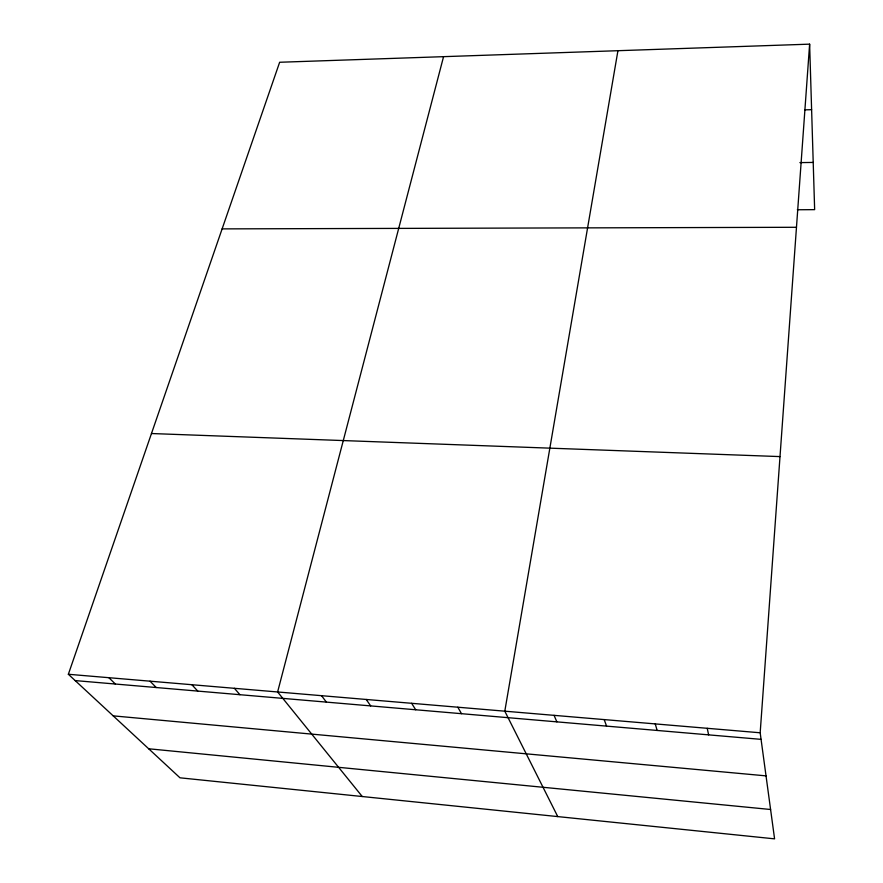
<?xml version="1.0" encoding="UTF-8"?>
<svg xmlns="http://www.w3.org/2000/svg" width="883" height="883" viewBox="0 0 883 883"><rect width="100%" height="100%" fill="white"/><g stroke="black" fill="none" stroke-linecap="round" stroke-linejoin="round"><path stroke-width="1.32" d="M760.175 732.78L809.623 44.15L279.646 62.263L68.355 674.27L179.989 777.813L774.579 838.85L760.175 732.78L68.355 674.27M617.934 50.706L504.8 711.179L557.747 816.587M443.564 56.655L277.615 691.963L362.251 796.521M804.91 109.845L811.609 109.691M799.888 162.615L813.21 162.428M797.327 209.757L814.645 209.646L809.623 44.15M222.119 228.885L796.466 227.284M151.468 433.531L780.009 456.599M75.154 680.583L761.069 739.358M113.201 715.859L766.025 775.87M148.675 748.773L770.594 809.501M108.874 677.702L115.375 684.027M150.044 681.179L156.236 687.526M191.876 684.722L197.748 691.08M234.392 688.31L239.933 694.7M321.544 695.683L326.368 702.106M366.213 699.457L370.672 705.903M411.633 703.298L415.705 709.766M457.824 707.206L461.5 713.685M554.06 715.351L556.875 721.864M604.193 719.59L606.566 726.113M655.252 723.905L657.14 730.451M707.228 728.298L708.63 734.866"/></g></svg>
